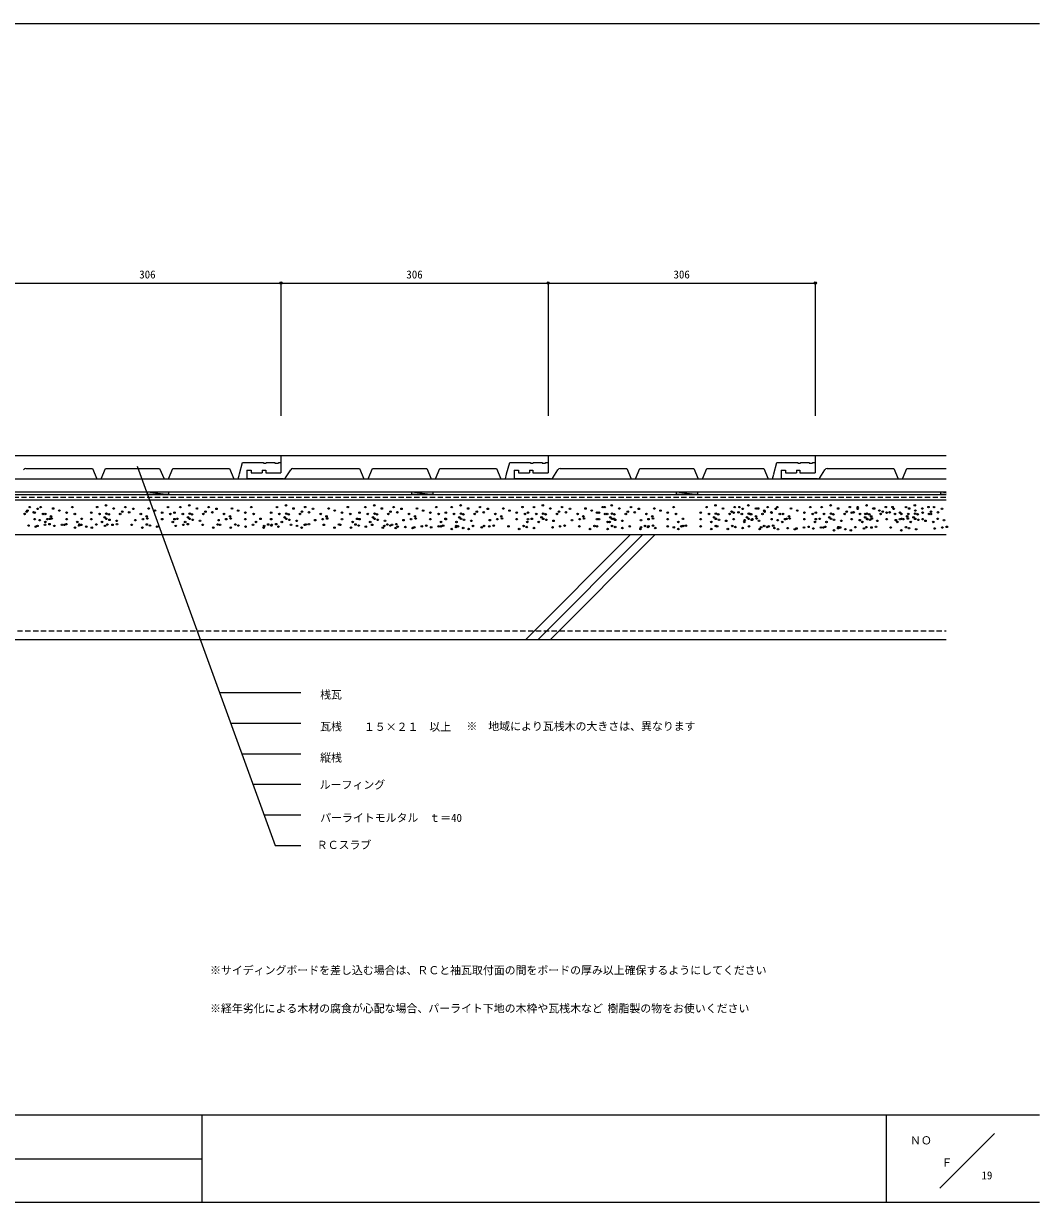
# Model space of a CAD drawing. Units: millimetres, scale not verified. Extents: x -988 to 1012, y -700 to 650.
# Drawn here: x -152 to 1012, y -700 to 650 of the extents above; entities that cross this region are included whole.
import ezdxf
from ezdxf.enums import TextEntityAlignment as Align

# ---------------------------------------------------------------- set-up
doc = ezdxf.new("R2010")
doc.units = ezdxf.units.MM
doc.header["$LTSCALE"] = 5
doc.header["$PDMODE"] = 32
doc.header["$PDSIZE"] = 2.5
doc.linetypes.add('DASHED1', pattern=[1.8, 1.2, -0.6])
for name, color, linetype in [('0-0', 5, 'Continuous'), ('0-1', 7, 'Continuous'), ('0-2', 7, 'Continuous'), ('1-0', 7, 'Continuous'), ('1-1', 7, 'Continuous'), ('1-2', 7, 'Continuous'), ('1-3', 7, 'Continuous')]:
    doc.layers.add(name, color=color, linetype=linetype)
doc.styles.add('ＭＳ ゴシック', font='')
doc.styles.get('ＭＳ ゴシック').set_extended_font_data('MS Gothic')

msp = doc.modelspace()

# ---------------------------------------------------------------- linework, layer by layer
at = {"layer": '0-0'}
for p, q in [((-987.838, 650.068), (1012.162, 650.068)), ((1012.162, -599.932), (-987.838, -599.932)), ((52.703, -599.932), (52.703, -699.932)), ((837.162, -699.932), (837.162, -599.932)), ((960.811, -620.878), (897.973, -683.716)), ((-336.486, -649.932), (52.703, -649.932)), ((1012.162, -699.932), (-987.838, -699.932))]:
    msp.add_line(p, q, dxfattribs=at)
at = {"layer": '0-1'}
for p, q in [((72.895, -116.121), (166.216, -116.121)), ((85.634, -151.121), (166.216, -151.121)), ((98.373, -186.121), (166.216, -186.121)), ((111.112, -221.121), (166.216, -221.121)), ((123.851, -256.121), (166.216, -256.121)), ((136.59, -291.121), (166.216, -291.121))]:
    msp.add_line(p, q, dxfattribs=at)
at = {"layer": '1-0'}
for p, q in [((-644.301, 128.797), (905.463, 128.797)), ((-644.301, 113.797), (905.463, 113.797)), ((-644.301, 110.797), (905.463, 110.797)), ((-9.649, 113.797), (14.351, 110.797)), ((293.351, 113.797), (317.351, 110.797)), ((596.351, 113.797), (620.351, 110.797)), ((899.351, 110.797), (899.351, 113.797)), ((899.351, 113.797), (905.463, 113.033)), ((899.351, 113.797), (905.463, 113.797)), ((905.463, 110.797), (899.351, 110.797)), ((-686.606, 104.797), (905.463, 104.797)), ((-686.606, 64.797), (905.463, 64.797)), ((543.784, 64.797), (423.784, -55.203)), ((557.926, 64.797), (437.926, -55.203)), ((572.068, 64.797), (452.068, -55.203)), ((-671.606, -55.203), (905.463, -55.203))]:
    msp.add_line(p, q, dxfattribs=at)
at = {"layer": '1-0', "color": 3, "linetype": 'DASHED1'}
msp.add_line((-685.083, 107.797), (905.463, 107.797), dxfattribs=at)
at = {"layer": '1-0', "linetype": 'DASHED1'}
msp.add_line((-671.606, -45.203), (905.463, -45.203), dxfattribs=at)
at = {"layer": '1-0'}
for points in [[(-9.649, 110.797), (-9.649, 113.797), (14.351, 113.797), (14.351, 110.797)], [(293.351, 110.797), (293.351, 113.797), (317.351, 113.797), (317.351, 110.797)], [(596.351, 110.797), (596.351, 113.797), (620.351, 113.797), (620.351, 110.797)]]:
    msp.add_lwpolyline(points, close=True, dxfattribs=at)
for centre in [(-144.424, 96.333), (-135.362, 94.363), (-132.064, 96.333), (-117.633, 94.757), (-95.57, 96.333), (-67.248, 96.333), (-57.005, 98.303), (-48.337, 94.757), (-34.942, 96.333), (-25.881, 94.363), (-8.152, 94.757), (13.911, 96.333), (28.106, 96.333), (38.35, 98.303), (47.017, 94.757), (60.412, 96.333), (69.474, 94.363), (87.203, 94.757), (109.265, 96.333), (138.765, 96.333), (149.008, 98.303), (157.676, 94.757), (171.071, 96.333), (180.132, 94.363), (197.861, 94.757), (219.924, 96.333), (240.005, 96.333), (250.249, 98.303), (258.916, 94.757), (272.311, 96.333), (281.373, 94.363), (299.102, 94.757), (321.165, 96.333), (338.892, 96.333), (349.135, 98.303), (357.803, 94.757), (371.198, 96.333), (380.259, 94.363), (397.988, 94.757), (420.051, 96.333), (433.069, 96.333), (443.312, 98.303), (451.98, 94.757), (465.375, 96.333), (474.437, 94.363), (492.165, 94.757), (511.943, 96.333), (514.228, 96.333), (522.186, 98.303), (530.853, 94.757), (544.249, 96.333), (553.31, 94.363), (571.039, 94.757), (593.102, 96.333), (630.842, 96.333), (641.085, 98.303), (649.752, 94.757), (663.148, 96.333), (668.512, 96.333), (672.209, 94.363), (678.756, 98.303), (687.423, 94.757), (689.938, 94.757), (700.818, 96.333), (709.88, 94.363), (712.001, 96.333), (727.609, 94.757), (749.672, 96.333), (762.69, 96.333), (772.933, 98.303), (781.601, 94.757), (794.996, 96.333), (803.893, 96.333), (804.057, 94.363), (814.136, 98.303), (821.786, 94.757), (822.803, 94.757), (836.199, 96.333), (843.849, 96.333), (845.26, 94.363), (859.222, 96.333), (862.989, 94.757), (869.465, 98.303), (878.133, 94.757), (885.052, 96.333), (891.528, 96.333), (900.589, 94.363), (-150.333, 88.453), (-147.969, 91.211), (-147.035, 92.393), (-140.09, 90.423), (-138.762, 90.029), (-138.762, 82.544), (-132.998, 81.362), (-129.306, 88.453), (-126.695, 88.453), (-124.331, 82.544), (-121.427, 82.938), (-119.997, 85.696), (-119.209, 83.332), (-110.542, 92.393), (-102.268, 90.029), (-102.268, 82.544), (-92.813, 88.453), (-84.933, 82.938), (-73.946, 90.029), (-73.946, 82.544), (-64.49, 88.453), (-58.581, 84.514), (-56.611, 88.847), (-56.611, 82.938), (-53.853, 88.059), (-53.065, 81.756), (-44.792, 80.574), (-40.852, 88.453), (-38.488, 91.211), (-30.609, 90.423), (-23.517, 81.362), (-17.213, 88.453), (-14.849, 82.544), (-10.516, 85.696), (-9.728, 83.332), (-1.06, 92.393), (7.213, 90.029), (7.213, 82.544), (16.669, 88.453), (21.409, 90.029), (21.409, 82.544), (24.548, 82.938), (30.864, 88.453), (36.774, 84.514), (38.744, 88.847), (38.744, 82.938), (41.501, 88.059), (42.289, 81.756), (50.563, 80.574), (54.503, 88.453), (56.867, 91.211), (64.746, 90.423), (71.838, 81.362), (78.141, 88.453), (80.505, 82.544), (84.839, 85.696), (85.627, 83.332), (94.294, 92.393), (102.568, 90.029), (102.568, 82.544), (112.023, 88.453), (119.903, 82.938), (132.067, 90.029), (132.067, 82.544), (141.523, 88.453), (147.432, 84.514), (149.402, 88.847), (149.402, 82.938), (152.16, 88.059), (152.948, 81.756), (161.221, 80.574), (165.161, 88.453), (167.525, 91.211), (175.405, 90.423), (182.496, 81.362), (188.8, 88.453), (191.164, 82.544), (195.497, 85.696), (196.285, 83.332), (204.953, 92.393), (213.226, 90.029), (213.226, 82.544), (222.682, 88.453), (230.561, 82.938), (233.308, 90.029), (233.308, 82.544), (242.763, 88.453), (248.673, 84.514), (250.643, 88.847), (250.643, 82.938), (253.401, 88.059), (254.188, 81.756), (262.462, 80.574), (266.402, 88.453), (268.766, 91.211), (276.645, 90.423), (283.737, 81.362), (290.04, 88.453), (292.404, 82.544), (296.738, 85.696), (297.526, 83.332), (306.193, 92.393), (314.467, 90.029), (314.467, 82.544), (323.922, 88.453), (331.802, 82.938), (332.194, 90.029), (332.194, 82.544), (341.65, 88.453), (347.559, 84.514), (349.529, 88.847), (349.529, 82.938), (352.287, 88.059), (353.075, 81.756), (361.348, 80.574), (365.288, 88.453), (367.652, 91.211), (375.532, 90.423), (382.623, 81.362), (388.927, 88.453), (391.291, 82.544), (395.624, 85.696), (396.412, 83.332), (405.08, 92.393), (413.353, 90.029), (413.353, 82.544), (422.809, 88.453), (426.371, 90.029), (426.371, 82.544), (430.688, 82.938), (435.827, 88.453), (441.736, 84.514), (443.706, 88.847), (443.706, 82.938), (446.464, 88.059), (447.252, 81.756), (455.526, 80.574), (459.465, 88.453), (461.829, 91.211), (469.709, 90.423), (476.8, 81.362), (483.104, 88.453), (485.468, 82.544), (489.802, 85.696), (490.59, 83.332), (499.257, 92.393), (505.245, 90.029), (505.245, 82.544), (507.531, 90.029), (507.531, 82.544), (514.7, 88.453), (516.986, 88.453), (520.61, 84.514), (522.58, 88.847), (522.58, 82.938), (524.866, 82.938), (525.338, 88.059), (526.126, 81.756), (534.399, 80.574), (538.339, 88.453), (540.703, 91.211), (548.582, 90.423), (555.674, 81.362), (561.978, 88.453), (564.341, 82.544), (568.675, 85.696), (569.463, 83.332), (578.131, 92.393), (586.404, 90.029), (586.404, 82.544), (595.86, 88.453), (603.739, 82.938), (624.144, 90.029), (624.144, 82.544), (633.599, 88.453), (639.509, 84.514), (641.479, 88.847), (641.479, 82.938), (644.237, 88.059), (645.025, 81.756), (653.298, 80.574), (657.238, 88.453), (659.602, 91.211), (661.815, 90.029), (661.815, 82.544), (667.481, 90.423), (671.27, 88.453), (674.573, 81.362), (677.18, 84.514), (679.15, 88.847), (679.15, 82.938), (680.876, 88.453), (681.908, 88.059), (682.696, 81.756), (683.24, 82.544), (687.574, 85.696), (688.362, 83.332), (690.969, 80.574), (694.909, 88.453), (697.03, 92.393), (697.273, 91.211), (705.152, 90.423), (705.303, 90.029), (705.303, 82.544), (712.244, 81.362), (714.759, 88.453), (718.547, 88.453), (720.911, 82.544), (722.638, 82.938), (725.245, 85.696), (726.033, 83.332), (734.701, 92.393), (742.974, 90.029), (742.974, 82.544), (752.43, 88.453), (755.992, 90.029), (755.992, 82.544), (760.309, 82.938), (765.448, 88.453), (771.357, 84.514), (773.327, 88.847), (773.327, 82.938), (776.085, 88.059), (776.873, 81.756), (785.146, 80.574), (789.086, 88.453), (791.45, 91.211), (797.195, 90.029), (797.195, 82.544), (799.33, 90.423), (806.421, 81.362), (806.65, 88.453), (812.56, 84.514), (812.725, 88.453), (814.53, 88.847), (814.53, 82.938), (815.089, 82.544), (817.288, 88.059), (818.076, 81.756), (819.422, 85.696), (820.21, 83.332), (826.349, 80.574), (828.878, 92.393), (830.289, 88.453), (832.653, 91.211), (837.151, 90.029), (837.151, 82.544), (840.532, 90.423), (846.607, 88.453), (847.624, 81.362), (852.524, 90.029), (852.524, 82.544), (853.927, 88.453), (854.486, 82.938), (856.291, 82.544), (860.625, 85.696), (861.413, 83.332), (861.98, 88.453), (867.889, 84.514), (869.859, 88.847), (869.859, 82.938), (870.081, 92.393), (872.617, 88.059), (873.405, 81.756), (878.354, 90.029), (878.354, 82.544), (881.678, 80.574), (885.618, 88.453), (887.81, 88.453), (887.982, 91.211), (895.689, 82.938), (895.861, 90.423), (902.953, 81.362), (-145.824, 75.212), (-137.551, 74.03), (-135.581, 74.818), (-126.913, 76), (-126.548, 79.392), (-121.792, 76.788), (-116.276, 74.818), (-107.608, 76), (-104.851, 76), (-102.487, 76.788), (-92.637, 72.848), (-90.055, 79.392), (-87.91, 75.212), (-87.516, 76.394), (-85.546, 76), (-79.636, 74.03), (-73.332, 72.848), (-68.211, 76.394), (-61.733, 79.392), (-58.361, 74.818), (-55.603, 76.394), (-49.694, 76), (-44.572, 76.788), (-27.631, 76), (-15.418, 72.848), (-10.296, 76.394), (-6.75, 75.212), (1.523, 74.03), (19.427, 79.392), (22.798, 74.818), (31.465, 76), (33.622, 79.392), (36.587, 76.788), (53.528, 76), (65.741, 72.848), (70.863, 76.394), (73.61, 76), (85.823, 72.848), (90.945, 76.394), (94.49, 75.212), (102.764, 74.03), (111.281, 76), (114.781, 79.392), (123.494, 72.848), (124.039, 74.818), (128.616, 76.394), (132.161, 75.212), (132.706, 76), (137.828, 76.788), (140.435, 74.03), (144.28, 79.392), (154.769, 76), (161.71, 74.818), (166.982, 72.848), (170.377, 76), (172.104, 76.394), (175.499, 76.788), (192.44, 76), (204.653, 72.848), (209.775, 76.394), (211.344, 76), (223.557, 72.848), (225.44, 79.392), (228.679, 76.394), (232.225, 75.212), (240.498, 74.03), (245.521, 79.392), (247.838, 76), (260.051, 72.848), (261.773, 74.818), (265.173, 76.394), (268.718, 75.212), (270.441, 76), (274.771, 72.344), (275.562, 76.788), (276.992, 74.03), (285.802, 73.526), (294.076, 72.344), (296.046, 73.132), (304.713, 74.314), (309.835, 75.102), (315.351, 73.132), (324.018, 74.314), (326.68, 79.392), (326.776, 74.314), (329.14, 75.102), (338.989, 71.162), (343.717, 73.526), (344.111, 74.708), (344.407, 79.392), (346.081, 74.314), (351.991, 72.344), (358.294, 71.162), (363.416, 74.708), (373.265, 73.132), (376.023, 74.708), (381.933, 74.314), (387.055, 75.102), (403.996, 74.314), (416.209, 71.162), (421.331, 74.708), (424.876, 73.526), (425.567, 79.392), (433.15, 72.344), (438.585, 79.392), (454.425, 73.132), (463.092, 74.314), (468.214, 75.102), (485.155, 74.314), (497.368, 71.162), (502.49, 74.708), (505.236, 74.314), (517.45, 71.162), (517.458, 79.392), (519.744, 79.392), (522.571, 74.708), (526.117, 73.526), (534.391, 72.344), (542.907, 74.314), (555.121, 71.162), (555.665, 73.132), (560.242, 74.708), (563.788, 73.526), (564.333, 74.314), (569.455, 75.102), (572.061, 72.344), (586.396, 74.314), (593.336, 73.132), (598.609, 71.162), (598.618, 79.392), (602.004, 74.314), (603.731, 74.708), (607.125, 75.102), (624.066, 74.314), (636.28, 71.162), (636.357, 79.392), (641.401, 74.708), (642.971, 74.314), (655.184, 71.162), (660.306, 74.708), (663.852, 73.526), (672.125, 72.344), (674.028, 79.392), (679.464, 74.314), (691.678, 71.162), (693.4, 73.132), (696.799, 74.708), (700.345, 73.526), (702.067, 74.314), (707.189, 75.102), (708.619, 72.344), (712.622, 71.005), (717.516, 79.392), (723.653, 72.187), (731.927, 71.005), (733.896, 71.793), (742.564, 72.975), (747.686, 73.763), (753.201, 71.793), (755.187, 79.392), (761.869, 72.975), (764.627, 72.975), (766.991, 73.763), (768.206, 79.392), (776.84, 69.823), (781.568, 72.187), (781.962, 73.369), (783.932, 72.975), (789.841, 71.005), (796.145, 69.823), (801.267, 73.369), (809.408, 79.392), (811.116, 71.793), (813.874, 73.369), (819.783, 72.975), (824.905, 73.763), (841.846, 72.975), (849.365, 79.392), (854.06, 69.823), (859.181, 73.369), (862.727, 72.187), (864.737, 79.392), (871, 71.005), (890.567, 79.392), (892.275, 71.793), (900.943, 72.975), (906.064, 73.763)]:
    msp.add_circle(centre, 0.881, dxfattribs=at)
at = {"layer": '1-1'}
for p, q in [((143.351, 155.544), (143.351, 135.544)), ((449.351, 155.544), (449.351, 135.544)), ((755.351, 155.544), (755.351, 135.544)), ((755.351, 155.544), (905.463, 155.544)), ((-149.002, 140.544), (-72.649, 140.544)), ((-72.649, 140.544), (-67.649, 128.544)), ((-62.649, 128.544), (-57.649, 140.544)), ((-57.649, 140.544), (4.351, 140.544)), ((4.351, 140.544), (9.351, 128.544)), ((14.351, 128.544), (19.351, 140.544)), ((19.351, 140.544), (84.351, 140.544)), ((84.351, 140.544), (89.351, 128.544)), ((95.858, 134.27), (99.351, 147.544)), ((99.351, 147.544), (101.387, 147.544)), ((99.351, 147.544), (123.351, 147.544)), ((101.387, 147.544), (101.731, 147.544)), ((104.351, 138.544), (104.351, 128.544)), ((109.351, 135.544), (121.851, 135.544)), ((121.851, 138.544), (125.851, 138.544)), ((121.851, 138.544), (121.851, 135.544)), ((126.351, 147.544), (126.351, 146.544)), ((126.351, 147.544), (136.351, 147.544)), ((136.351, 147.544), (136.351, 146.544)), ((136.351, 146.544), (140.351, 146.544)), ((140.351, 147.544), (140.351, 146.544)), ((140.351, 147.544), (143.351, 147.544)), ((148.599, 129.933), (154.467, 139.155)), ((156.998, 140.544), (233.351, 140.544)), ((233.351, 140.544), (238.351, 128.544)), ((243.351, 128.544), (248.351, 140.544)), ((248.351, 140.544), (310.351, 140.544)), ((310.351, 140.544), (315.351, 128.544)), ((320.351, 128.544), (325.351, 140.544)), ((325.351, 140.544), (390.351, 140.544)), ((390.351, 140.544), (395.351, 128.544)), ((401.858, 134.27), (405.351, 147.544)), ((405.351, 147.544), (407.387, 147.544)), ((405.351, 147.544), (429.351, 147.544)), ((407.387, 147.544), (407.731, 147.544)), ((410.351, 138.544), (410.351, 128.544)), ((415.351, 135.544), (427.851, 135.544)), ((427.851, 138.544), (431.851, 138.544)), ((427.851, 138.544), (427.851, 135.544)), ((432.351, 147.544), (432.351, 146.544)), ((432.351, 147.544), (442.351, 147.544)), ((442.351, 147.544), (442.351, 146.544)), ((442.351, 146.544), (446.351, 146.544)), ((446.351, 147.544), (446.351, 146.544)), ((446.351, 147.544), (449.351, 147.544)), ((454.599, 129.933), (460.467, 139.155)), ((462.998, 140.544), (539.351, 140.544)), ((539.351, 140.544), (544.351, 128.544)), ((549.351, 128.544), (554.351, 140.544)), ((554.351, 140.544), (616.351, 140.544)), ((616.351, 140.544), (621.351, 128.544)), ((626.351, 128.544), (631.351, 140.544)), ((631.351, 140.544), (696.351, 140.544)), ((696.351, 140.544), (701.351, 128.544)), ((707.858, 134.27), (711.351, 147.544)), ((711.351, 147.544), (713.387, 147.544)), ((711.351, 147.544), (735.351, 147.544)), ((713.387, 147.544), (713.731, 147.544)), ((716.351, 138.544), (716.351, 128.544)), ((721.351, 135.544), (733.851, 135.544)), ((733.851, 138.544), (737.851, 138.544)), ((733.851, 138.544), (733.851, 135.544)), ((738.351, 147.544), (738.351, 146.544)), ((738.351, 147.544), (748.351, 147.544)), ((748.351, 147.544), (748.351, 146.544)), ((748.351, 146.544), (752.351, 146.544)), ((752.351, 147.544), (752.351, 146.544)), ((752.351, 147.544), (755.351, 147.544)), ((760.599, 129.933), (766.467, 139.155)), ((768.998, 140.544), (845.351, 140.544)), ((845.351, 140.544), (850.351, 128.544)), ((855.351, 128.544), (860.351, 140.544)), ((860.351, 140.544), (905.463, 140.544)), ((-67.649, 128.544), (-62.649, 128.544)), ((9.351, 128.544), (14.351, 128.544)), ((89.351, 128.544), (94.351, 128.544)), ((94.351, 128.544), (95.843, 134.212)), ((146.068, 128.544), (104.351, 128.544)), ((238.351, 128.544), (243.351, 128.544)), ((315.351, 128.544), (320.351, 128.544)), ((395.351, 128.544), (400.351, 128.544)), ((400.351, 128.544), (401.843, 134.212)), ((452.068, 128.544), (410.351, 128.544)), ((544.351, 128.544), (549.351, 128.544)), ((621.351, 128.544), (626.351, 128.544)), ((701.351, 128.544), (706.351, 128.544)), ((706.351, 128.544), (707.843, 134.212)), ((758.068, 128.544), (716.351, 128.544)), ((850.351, 128.544), (855.351, 128.544))]:
    msp.add_line(p, q, dxfattribs=at)
for points in [[(-162.649, 155.544), (143.351, 155.544), (143.351, 147.544)], [(143.351, 155.544), (449.351, 155.544), (449.351, 147.544)], [(449.351, 155.544), (755.351, 155.544), (755.351, 147.544)], [(104.351, 138.544), (109.351, 138.544), (109.351, 135.544)], [(123.351, 147.544), (123.351, 146.544), (126.351, 146.544)], [(125.851, 138.544), (125.851, 135.544), (143.351, 135.544)], [(410.351, 138.544), (415.351, 138.544), (415.351, 135.544)], [(429.351, 147.544), (429.351, 146.544), (432.351, 146.544)], [(431.851, 138.544), (431.851, 135.544), (449.351, 135.544)], [(716.351, 138.544), (721.351, 138.544), (721.351, 135.544)], [(735.351, 147.544), (735.351, 146.544), (738.351, 146.544)], [(737.851, 138.544), (737.851, 135.544), (755.351, 135.544)]]:
    msp.add_lwpolyline(points, dxfattribs=at)
for centre, start, end in [((-149.002, 137.544), 90, 147.52879), ((156.998, 137.544), 90, 147.52879), ((462.998, 137.544), 90, 147.52879), ((768.998, 137.544), 90, 147.52879), ((146.068, 131.544), 270, 327.52879), ((452.068, 131.544), 270, 327.52879), ((758.068, 131.544), 270, 327.52879)]:
    msp.add_arc(centre, 3, start, end, dxfattribs=at)
at = {"layer": '1-2'}
msp.add_line((-21.546, 143.354), (136.59, -291.121), dxfattribs=at)
at = {"layer": '1-3'}
for p, q in [((-162.649, 352.912), (143.351, 352.912)), ((143.351, 352.912), (143.351, 200.915)), ((143.351, 352.912), (449.351, 352.912)), ((449.351, 352.912), (449.351, 200.915)), ((449.351, 352.912), (755.351, 352.912)), ((755.351, 352.912), (755.351, 200.915))]:
    msp.add_line(p, q, dxfattribs=at)
for p in [(143.351, 352.912), (449.351, 352.912), (755.351, 352.912)]:
    msp.add_point(p, dxfattribs=at)

# ---------------------------------------------------------------- texts
at = {"layer": '0-0', "color": 7, "style": 'ＭＳ ゴシック'}
for s, p in [('ＮＯ', (863.889, -636.281)), ('Ｆ', (899.953, -661.607))]:
    msp.add_text(s, height=9.164, dxfattribs=at).set_placement(p, align=Align.BOTTOM_LEFT)
at = {"layer": '0-1', "style": 'ＭＳ ゴシック'}
for s, p in [('桟瓦', (188.193, -125.838)), ('縦桟', (188.193, -198.012)), ('ＲＣスラブ', (184.295, -297.942)), ('19', (945.753, -676.258))]:
    msp.add_text(s, height=9.164, dxfattribs=at).set_placement(p, align=Align.BOTTOM_LEFT)
at = {"layer": '0-2', "style": 'ＭＳ ゴシック'}
for s, p in [('※サイディングボードを差し込む場合は、ＲＣと袖瓦取付面の間をボードの厚み以上確保するようにしてください', (62.083, -441.435)), ('※経年劣化による木材の腐食が心配な場合、パーライト下地の木枠や瓦桟木など', (62.083, -485.112)), ('樹脂製の物をお使いください', (517.419, -485.112))]:
    msp.add_text(s, height=9.164, dxfattribs=at).set_placement(p, align=Align.BOTTOM_LEFT)
at = {"layer": '1-0', "style": 'ＭＳ ゴシック'}
for s, p in [('瓦桟\u3000\u3000', (188.193, -162.34)), ('ルーフィング', (187.726, -228.959)), ('パーライトモルタル\u3000ｔ＝40', (188.193, -266.869))]:
    msp.add_text(s, height=9.164, dxfattribs=at).set_placement(p, align=Align.BOTTOM_LEFT)
at = {"layer": '1-3', "style": 'ＭＳ ゴシック'}
for s, p in [('306', (-19.024, 355.412)), ('306', (286.976, 355.412)), ('306', (592.976, 355.412)), ('１５×２１\u3000以上', (238.284, -162.651)), ('※\u3000地域により瓦桟木の大きさは、異なります', (355.791, -162.016))]:
    msp.add_text(s, height=9.164, dxfattribs=at).set_placement(p, align=Align.BOTTOM_LEFT)

doc.saveas('drawing.dxf')
